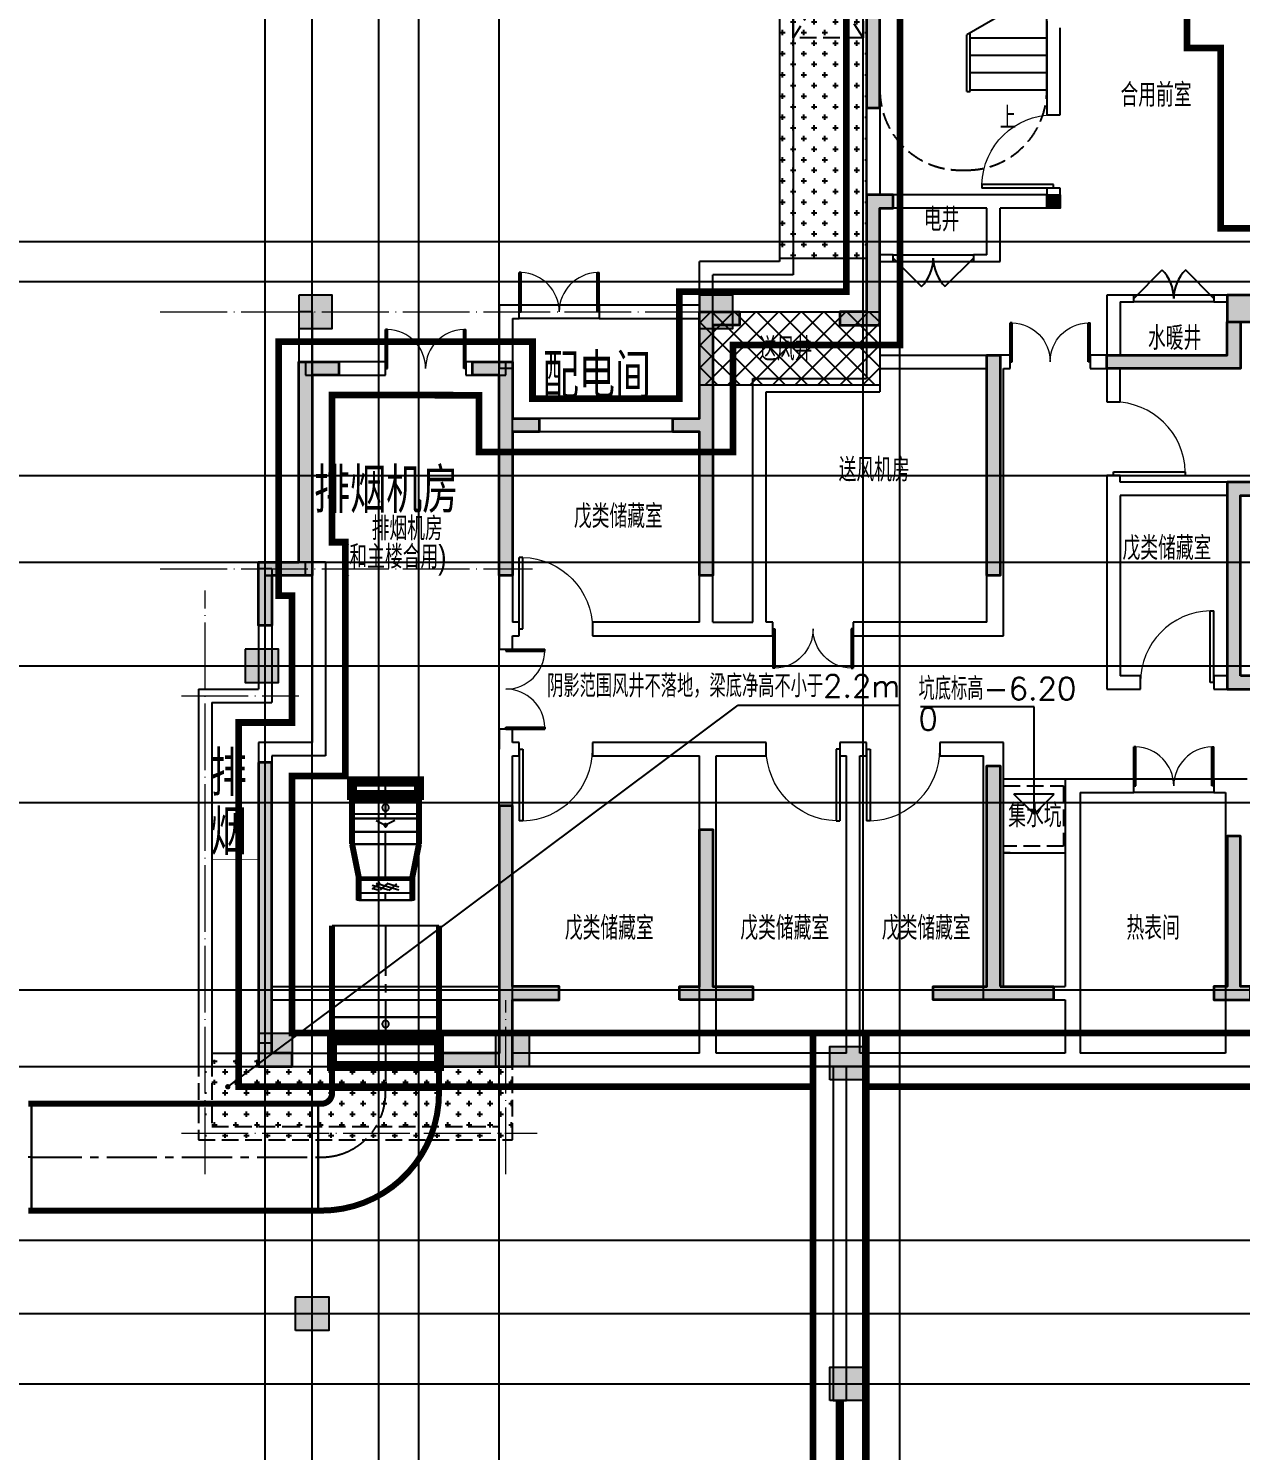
# Model space of a CAD drawing. Extents: x 369444 to 684549, y -549309 to 575337.
# Drawn here: x 438828 to 456974, y 308757 to 330048 of the extents above; entities that cross this region are included whole.
import ezdxf

# ---------------------------------------------------------------- set-up
doc = ezdxf.new("R2010")
doc.units = 0
doc.header["$LTSCALE"] = 1000
doc.header["$MEASUREMENT"] = 0
for name, pattern in [('__DASH', [0.35, 0.25, -0.1]), ('CENTER2', [1.125, 0.75, -0.125, 0.125, -0.125]), ('DASH', [0.35, 0.25, -0.1]), ('DOTE', [2.42, 2, -0.2, 0.02, -0.2])]:
    doc.linetypes.add(name, pattern=pattern)
for name, color, linetype in [('COLUMN', 9, 'Continuous'), ('DIM_LEAD', 3, 'Continuous'), ('DIM_SYMB', 3, 'Continuous'), ('DOTE', 1, 'Continuous'), ('DUCT-排烟中心线', 5, 'CENTER2'), ('DUCT-排烟法兰', 4, 'Continuous'), ('DUCT-排烟管', 2, 'Continuous'), ('DUCT-排烟管端线', 4, 'Continuous'), ('DUCT-排烟阀门', 7, 'Continuous'), ('moon', 152, 'Continuous'), ('STAIR', 2, 'Continuous'), ('WALL', 9, 'Continuous'), ('WALL-PARAPET', 6, 'Continuous'), ('WINDOW', 4, 'Continuous'), ('填充', 8, 'Continuous'), ('平面文字图层', 7, 'Continuous'), ('构造柱', 6, 'Continuous'), ('砼墙', 151, 'Continuous'), ('立面填充1图层', 8, 'Continuous'), ('车库风井', 6, 'Continuous'), ('防火分区线', 7, 'Continuous'), ('颜洞口', 1, 'Continuous'), ('风井', 7, 'Continuous'), ('风管标注', 3, 'Continuous')]:
    doc.layers.add(name, color=color, linetype=linetype)
for name, color, linetype, lineweight in [('DOTE2', 122, 'DOTE', 9), ('TEXT', 7, 'Continuous', 13), ('柱', 2, 'Continuous', 35)]:
    doc.layers.add(name, color=color, linetype=linetype, lineweight=lineweight)
doc.styles.add('_HZTXT', font='txt.shx', dxfattribs={"width": 0.8, "bigfont": 'HZTXT.shx'})
doc.styles.add('_TCH_DIM', font='SIMPLEX', dxfattribs={"bigfont": 'GBCBIG'})
doc.styles.add('HNSJY', font='hnsjy-07.shx', dxfattribs={"width": 0.8, "bigfont": 'hnsjy-hz.shx'})

# ---------------------------------------------------------------- blocks, each defined once
blk = doc.blocks.new('$DorLib2D$00000213')
at = {"color": 0, "linetype": 'DASH', "const_width": 0.02}
blk.add_lwpolyline([(0.5, 0), (-0.5, 0)], dxfattribs=at)
blk = doc.blocks.new('$DorLib2D$00000002')
for p, q in [((-0.5, 0), (-0.5, 0.4875)), ((-0.475, 0.4875), (-0.5, 0.4875)), ((-0.475, 0), (-0.475, 0.4875)), ((0.475, 0), (0.475, 0.4875)), ((0.475, 0.4875), (0.5, 0.4875)), ((0.5, 0), (0.5, 0.4875)), ((-0.5, 0), (-0.475, 0)), ((0.5, 0), (0.475, 0))]:
    blk.add_line(p, q)
at = {"lineweight": 13}
for centre, start, end in [((-0.4875, 0), 0, 88.53072), ((0.4875, 0), 91.46928, 180)]:
    blk.add_arc(centre, 0.4875, start, end, dxfattribs=at)
blk = doc.blocks.new('A$C6F0867FE')
at = {"layer": '构造柱'}
for points in [[(100, -5000), (-100, -5000), (-100, -5200), (100, -5200)], [(17700, -5000), (17900, -5000), (17900, -5200), (17700, -5200)]]:
    blk.add_hatch(color=256, dxfattribs=at).paths.add_polyline_path(points)
for points in [[(-100, -5000), (100, -5000), (100, -5200), (-100, -5200)], [(17900, -5000), (17700, -5000), (17700, -5200), (17900, -5200)]]:
    blk.add_lwpolyline(points, close=True, dxfattribs=at)
blk = doc.blocks.new('A$C1A4D5ED0')
at = {"layer": '填充'}
h = blk.add_hatch(color=256, dxfattribs=at)
h.dxf.hatch_style = 1
h.paths.add_polyline_path([(9300, 14350), (9300, 17950), (9702, 17950), (9702, 18150), (9100, 18150), (9100, 14350)])
h = blk.add_hatch(color=256, dxfattribs=at)
h.dxf.hatch_style = 1
h.paths.add_polyline_path([(9300, 13050), (9100, 13050), (9100, 11300), (8700, 11300), (8700, 11100), (9300, 11100), (9300, 12850), (9500, 12850), (9500, 13050)])
h = blk.add_hatch(color=256, dxfattribs=at)
h.dxf.hatch_style = 1
h.paths.add_polyline_path([(14500, 11150), (14900, 11150), (14900, 11550), (14500, 11550)])
h = blk.add_hatch(color=256, dxfattribs=at)
h.dxf.hatch_style = 1
h.paths.add_polyline_path([(6600, 11300), (7200, 11300), (7200, 11100), (6800, 11100), (6800, 9500), (6800, 7350), (6600, 7350), (6600, 9500), (6200, 9500), (6200, 9700), (6600, 9700)])
h = blk.add_hatch(color=256, dxfattribs=at)
h.dxf.hatch_style = 1
h.paths.add_polyline_path([(14700, 11150), (14700, 10450), (14500, 10450), (12700, 10450), (12700, 10650), (14500, 10650), (14500, 11150)])
h = blk.add_hatch(color=256, dxfattribs=at)
h.dxf.hatch_style = 1
h.paths.add_polyline_path([(10900, 7350), (10900, 10650), (11100, 10650), (11100, 7350)])
h = blk.add_hatch(color=256, dxfattribs=at)
h.dxf.hatch_style = 1
h.paths.add_polyline_path([(800, 10350), (800, 7350), (200, 7350), (200, 6600), (0, 6600), (0, 7550), (600, 7550), (600, 10550), (1200, 10550), (1200, 10350)])
h = blk.add_hatch(color=256, dxfattribs=at)
h.dxf.hatch_style = 1
h.paths.add_polyline_path([(3800, 10550), (3800, 9700), (4200, 9700), (4200, 9500), (3800, 9500), (3800, 7350), (3600, 7350), (3600, 9500), (3600, 10350), (3200, 10350), (3200, 10550)])
h = blk.add_hatch(color=256, dxfattribs=at)
h.dxf.hatch_style = 1
h.paths.add_polyline_path([(14700, 5850), (14700, 8550), (15200, 8550), (15200, 8750), (14700, 8750), (14500, 8750), (14500, 5650), (14700, 5650), (14900, 5650), (14900, 5850)])
h = blk.add_hatch(color=256, dxfattribs=at)
h.dxf.hatch_style = 1
h.paths.add_polyline_path([(0, 4550), (0, 0), (500, 0), (500, 200), (200, 200), (200, 4550)])
h = blk.add_hatch(color=256, dxfattribs=at)
h.dxf.hatch_style = 1
h.paths.add_polyline_path([(11100, 1200), (11900, 1200), (11900, 1000), (11100, 1000), (10100, 1000), (10100, 1200), (10900, 1200), (10900, 4500), (11100, 4500)])
h = blk.add_hatch(color=256, dxfattribs=at)
h.dxf.hatch_style = 1
h.paths.add_polyline_path([(2700, 200), (2700, 0), (3800, 0), (3800, 1000), (4500, 1000), (4500, 1200), (3800, 1200), (3800, 3900), (3600, 3900), (3600, 1200), (3600, 200)])
h = blk.add_hatch(color=256, dxfattribs=at)
h.dxf.hatch_style = 1
h.paths.add_polyline_path([(6300, 1000), (6300, 1200), (6600, 1200), (6600, 3550), (6800, 3550), (6800, 1200), (7400, 1200), (7400, 1000), (6600, 1000)])
h = blk.add_hatch(color=256, dxfattribs=at)
h.dxf.hatch_style = 1
h.paths.add_polyline_path([(14500, 1000), (14850, 1000), (14850, 1200), (14700, 1200), (14700, 3450), (14500, 3450), (14500, 1200), (14300, 1200), (14300, 1000)])
at = {"layer": '柱', "ltscale": 1}
blk.add_lwpolyline([(14500, 11150), (14900, 11150), (14900, 11550), (14500, 11550)], close=True, dxfattribs=at)
at = {"layer": '砼墙', "lineweight": 35, "ltscale": 1}
for points in [[(9300, 14350), (9300, 17950), (9702, 17950), (9702, 18150), (9100, 18150), (9100, 14350)], [(6600, 11300), (7200, 11300), (7200, 11100), (6800, 11100), (6800, 9500), (6800, 7350), (6600, 7350), (6600, 9500), (6200, 9500), (6200, 9700), (6600, 9700)], [(10900, 7350), (10900, 10650), (11100, 10650), (11100, 7350)], [(800, 10350), (800, 7350), (200, 7350), (200, 6600), (0, 6600), (0, 7550), (600, 7550), (600, 10550), (1200, 10550), (1200, 10350)], [(3800, 10550), (3800, 9700), (4200, 9700), (4200, 9500), (3800, 9500), (3800, 7350), (3600, 7350), (3600, 9500), (3600, 10350), (3200, 10350), (3200, 10550)], [(14700, 5850), (14700, 8550), (15200, 8550), (15200, 8750), (14700, 8750), (14500, 8750), (14500, 5650), (14700, 5650), (14900, 5650), (14900, 5850)], [(0, 4550), (0, 0), (500, 0), (500, 200), (200, 200), (200, 4550)], [(11100, 1200), (11900, 1200), (11900, 1000), (11100, 1000), (10100, 1000), (10100, 1200), (10900, 1200), (10900, 4500), (11100, 4500)], [(2700, 200), (2700, 0), (3800, 0), (3800, 1000), (4500, 1000), (4500, 1200), (3800, 1200), (3800, 3900), (3600, 3900), (3600, 1200), (3600, 200)], [(6300, 1000), (6300, 1200), (6600, 1200), (6600, 3550), (6800, 3550), (6800, 1200), (7400, 1200), (7400, 1000), (6600, 1000)], [(14500, 1000), (14850, 1000), (14850, 1200), (14700, 1200), (14700, 3450), (14500, 3450), (14500, 1200), (14300, 1200), (14300, 1000)]]:
    blk.add_lwpolyline(points, close=True, dxfattribs=at)
for points in [[(9300, 13050), (9100, 13050), (9100, 11300), (8700, 11300), (8700, 11100), (9300, 11100), (9300, 12850), (9500, 12850), (9500, 13050), (9300, 13050)], [(14700, 11150), (14700, 10450), (14500, 10450), (12700, 10450), (12700, 10650), (14500, 10650), (14500, 11150), (14700, 11150)]]:
    blk.add_lwpolyline(points, dxfattribs=at)
blk = doc.blocks.new('$DorLib2D$00000001')
for p, q in [((0.45, 0.975), (0.5, 0.975)), ((0.45, 0), (0.45, 0.975)), ((0.5, 0), (0.5, 0.975)), ((0.5, 0), (0.45, 0))]:
    blk.add_line(p, q)
at = {"lineweight": 13}
blk.add_arc((0.475, 0), 0.975, 91.4693, 180, dxfattribs=at)
blk = doc.blocks.new('$DorLib2D$00000116')
at = {"color": 0}
for p, q in [((-0.5, 0), (-0.146, 0.354)), ((0.5, 0), (0.146, 0.354))]:
    blk.add_line(p, q, dxfattribs=at)
for centre, start, end in [((-0.5, 0), 0, 45), ((0.5, 0), 135, 180)]:
    blk.add_arc(centre, 0.5, start, end, dxfattribs=at)
blk = doc.blocks.new('column500')
h = blk.add_hatch(color=0)
h.dxf.hatch_style = 1
h.paths.add_polyline_path([(-216381, -381440), (-215881, -381440), (-215881, -380940), (-216381, -380940)])
at = {"color": 0}
blk.add_lwpolyline([(-216381, -381440), (-215881, -381440), (-215881, -380940), (-216381, -380940)], close=True, dxfattribs=at)
blk = doc.blocks.new('N-风管')
at = {"layer": 'DUCT-排烟中心线', "color": 0}
for p, q in [((38489280130.675247, 3905412956.525126), (38489280130.675247, 3905413268.002385)), ((38489280130.675247, 3905412692.522828), (38489280130.675247, 3905413268.002385)), ((38489280130.675247, 3905412308.917339), (38489280130.675247, 3905412492.122828)), ((38489280130.675247, 3905411808.917339), (38489280130.675247, 3905412308.917339)), ((38489280130.675247, 3905411774.342623), (38489280130.675247, 3905411809.117339)), ((38489280130.675247, 3905411468.202386), (38489280130.675247, 3905411573.942623)), ((38489280130.675247, 3905411088.102386), (38489280130.675247, 3905409716.59051)), ((38489280130.675247, 3905409516.19051), (38489280130.675247, 3905408632.916381)), ((38489280130.675247, 3905408582.716382), (38489280130.675247, 3905408632.716382)), ((38489274832.050873, 3905407622.716382), (38489274782.050873, 3905407622.716382)), ((38489274832.250862, 3905407622.716382), (38489279120.47525, 3905407622.716382)), ((38489279120.675247, 3905407622.716382), (38489279170.675247, 3905407622.716382))]:
    blk.add_line(p, q, dxfattribs=at)
blk.add_arc((38489279170.675247, 3905408582.716382), 960, 270, 359.9999999715, dxfattribs=at)
at = {"layer": 'DUCT-排烟法兰', "color": 0}
for p, q in [((38489280660.675247, 3905412956.425126), (38489279600.675247, 3905412956.425126)), ((38489280660.675247, 3905412308.817339), (38489279600.675247, 3905412308.817339)), ((38489279700.675247, 3905411809.017339), (38489280560.675247, 3905411809.017339)), ((38489280560.675247, 3905411774.242623), (38489279700.675247, 3905411774.242623)), ((38489280560.675247, 3905411574.042623), (38489279700.675247, 3905411574.042623)), ((38489280560.675247, 3905411468.102386), (38489279700.675247, 3905411468.102386)), ((38489279290.675247, 3905409716.49051), (38489280970.675247, 3905409716.49051)), ((38489279290.675247, 3905409516.29051), (38489280970.675247, 3905409516.29051)), ((38489274832.150864, 3905406782.716382), (38489274832.150864, 3905408462.716382)), ((38489279120.575249, 3905408462.716382), (38489279120.575249, 3905406782.716382)), ((38489280970.675247, 3905408632.816381), (38489279290.675247, 3905408632.816381))]:
    blk.add_line(p, q, dxfattribs=at)
at = {"layer": 'DUCT-排烟法兰', "color": 0, "linetype": 'ByBlock'}
for p, q in [((38489280660.675247, 3905412692.422828), (38489279600.675247, 3905412692.422828)), ((38489280660.675247, 3905412492.222828), (38489279600.675247, 3905412492.222828))]:
    blk.add_line(p, q, dxfattribs=at)
at = {"layer": 'DUCT-排烟管', "color": 0, "const_width": 90}
for points in [[(38489279630.675247, 3905413268.002385), (38489279630.675247, 3905412956.525126)], [(38489279630.675247, 3905413268.002385), (38489279630.675247, 3905412692.522828)], [(38489280630.675247, 3905412956.525126), (38489280630.675247, 3905413268.002385)], [(38489280630.675247, 3905412692.522828), (38489280630.675247, 3905413268.002385)], [(38489279630.675247, 3905412756.325126), (38489279630.675247, 3905412956.325126)], [(38489280630.675247, 3905412956.325126), (38489280630.675247, 3905412756.325126)], [(38489279630.675247, 3905412492.322828), (38489279630.675247, 3905412692.322828)], [(38489280630.675247, 3905412692.322828), (38489280630.675247, 3905412492.322828)], [(38489279630.675247, 3905412492.122828), (38489279630.675247, 3905412308.917339)], [(38489280630.675247, 3905412308.917339), (38489280630.675247, 3905412492.122828)], [(38489279730.675247, 3905411808.917339), (38489279630.675247, 3905412308.917339)], [(38489280530.675247, 3905411808.917339), (38489280630.675247, 3905412308.917339)], [(38489279730.675247, 3905411809.117339), (38489279730.675247, 3905411774.342623)], [(38489280530.675247, 3905411774.342623), (38489280530.675247, 3905411809.117339)], [(38489279730.675247, 3905411574.142623), (38489279730.675247, 3905411774.142623)], [(38489280530.675247, 3905411774.142623), (38489280530.675247, 3905411574.142623)], [(38489279730.675247, 3905411573.942623), (38489279730.675247, 3905411468.202386)], [(38489280530.675247, 3905411468.202386), (38489280530.675247, 3905411573.942623)], [(38489279330.675247, 3905411088.102386), (38489279330.675247, 3905409716.59051)], [(38489280930.675247, 3905409716.59051), (38489280930.675247, 3905411088.102386)], [(38489279330.675247, 3905409516.39051), (38489279330.675247, 3905409716.39051)], [(38489280930.675247, 3905409716.39051), (38489280930.675247, 3905409516.39051)], [(38489279330.675247, 3905409516.19051), (38489279330.675247, 3905408632.916381)], [(38489280930.675247, 3905408632.916381), (38489280930.675247, 3905409516.19051)], [(38489279330.675247, 3905408632.716382), (38489279330.675247, 3905408582.716382)], [(38489280930.675247, 3905408582.716382), (38489280930.675247, 3905408632.716382)], [(38489274782.050873, 3905408422.716382), (38489274832.050873, 3905408422.716382)], [(38489279120.47525, 3905408422.716382), (38489274832.250862, 3905408422.716382)], [(38489279170.675247, 3905408422.716382), (38489279120.675247, 3905408422.716382)], [(38489274832.050873, 3905406822.716382), (38489274782.050873, 3905406822.716382)], [(38489274832.250862, 3905406822.716382), (38489279120.47525, 3905406822.716382)], [(38489279120.675247, 3905406822.716382), (38489279170.675247, 3905406822.716382)]]:
    blk.add_lwpolyline(points, dxfattribs=at)
for points in [[(38489279170.675247, 3905406822.716382, 0.4142135624), (38489280930.675247, 3905408582.716382)], [(38489279170.675247, 3905408422.716382, 0.4142135624), (38489279330.675247, 3905408582.716382)]]:
    blk.add_lwpolyline(points, format="xyb", dxfattribs=at)
at = {"layer": 'DUCT-排烟管端线', "color": 0}
for p, q in [((38489280630.675247, 3905413268.002385), (38489279630.675247, 3905413268.002385)), ((38489280630.675247, 3905413268.002385), (38489279630.675247, 3905413268.002385)), ((38489279630.675247, 3905412956.525126), (38489280630.675247, 3905412956.525126)), ((38489280630.675247, 3905412956.325126), (38489279630.675247, 3905412956.325126)), ((38489280630.675247, 3905412756.325126), (38489279630.675247, 3905412756.325126)), ((38489279630.675247, 3905412692.522828), (38489280630.675247, 3905412692.522828)), ((38489279630.675247, 3905412692.322828), (38489280630.675247, 3905412692.322828)), ((38489279630.675247, 3905412492.322828), (38489280630.675247, 3905412492.322828)), ((38489280630.675247, 3905412492.122828), (38489279630.675247, 3905412492.122828)), ((38489279630.675247, 3905412308.917339), (38489280630.675247, 3905412308.917339)), ((38489280630.675247, 3905412308.917339), (38489279630.675247, 3905412308.917339)), ((38489280530.675247, 3905411809.117339), (38489279730.675247, 3905411809.117339)), ((38489279730.675247, 3905411808.917339), (38489280530.675247, 3905411808.917339)), ((38489279730.675247, 3905411774.342623), (38489280530.675247, 3905411774.342623)), ((38489280530.675247, 3905411774.142623), (38489279730.675247, 3905411774.142623)), ((38489280530.675247, 3905411574.142623), (38489279730.675247, 3905411574.142623)), ((38489280530.675247, 3905411573.942623), (38489279730.675247, 3905411573.942623)), ((38489279730.675247, 3905411468.202386), (38489280530.675247, 3905411468.202386)), ((38489280930.675247, 3905411088.102386), (38489279330.675247, 3905411088.102386)), ((38489279330.675247, 3905409716.59051), (38489280930.675247, 3905409716.59051)), ((38489280930.675247, 3905409716.39051), (38489279330.675247, 3905409716.39051)), ((38489280930.675247, 3905409516.39051), (38489279330.675247, 3905409516.39051)), ((38489280930.675247, 3905409516.19051), (38489279330.675247, 3905409516.19051)), ((38489279330.675247, 3905408632.916381), (38489280930.675247, 3905408632.916381)), ((38489280930.675247, 3905408632.716382), (38489279330.675247, 3905408632.716382)), ((38489274832.050873, 3905406822.716382), (38489274832.050873, 3905408422.716382)), ((38489274832.250862, 3905408422.716382), (38489274832.250862, 3905406822.716382)), ((38489279120.47525, 3905406822.716382), (38489279120.47525, 3905408422.716382)), ((38489279120.675247, 3905406822.716382), (38489279120.675247, 3905408422.716382))]:
    blk.add_line(p, q, dxfattribs=at)
at = {"layer": 'DUCT-排烟阀门', "color": 0}
for p, q in [((38489280106.587563, 3905412900.14046), (38489280101.285988, 3905412896.775976)), ((38489280112.26902, 3905412902.813951), (38489280106.587563, 3905412900.14046)), ((38489280118.240753, 3905412904.754284), (38489280112.26902, 3905412902.813951)), ((38489280124.408577, 3905412905.930861), (38489280118.240753, 3905412904.754284)), ((38489280130.675247, 3905412906.325126), (38489280124.408577, 3905412905.930861)), ((38489280130.675247, 3905412943.825126), (38489280130.675247, 3905412768.825126)), ((38489280136.94191, 3905412905.930861), (38489280130.675247, 3905412906.325126)), ((38489280143.109741, 3905412904.754284), (38489280136.94191, 3905412905.930861)), ((38489280149.081467, 3905412902.813951), (38489280143.109741, 3905412904.754284)), ((38489280154.762932, 3905412900.14046), (38489280149.081467, 3905412902.813951)), ((38489280160.064507, 3905412896.775976), (38489280154.762932, 3905412900.14046)), ((38489280081.560883, 3905412865.694192), (38489280080.773911, 3905412859.464653)), ((38489280080.773911, 3905412859.464653), (38489280080.773911, 3905412853.1856)), ((38489280080.773911, 3905412853.1856), (38489280081.560883, 3905412846.95606)), ((38489280083.122421, 3905412871.775976), (38489280081.560883, 3905412865.694192)), ((38489280081.560883, 3905412846.95606), (38489280083.122421, 3905412840.874277)), ((38489280085.433891, 3905412877.614091), (38489280083.122421, 3905412871.775976)), ((38489280083.122421, 3905412840.874277), (38489280085.433891, 3905412835.036162)), ((38489280088.458847, 3905412883.116466), (38489280085.433891, 3905412877.614091)), ((38489280085.433891, 3905412835.036162), (38489280088.458847, 3905412829.533787)), ((38489280092.149582, 3905412888.196326), (38489280088.458847, 3905412883.116466)), ((38489280088.458847, 3905412829.533787), (38489280092.149582, 3905412824.453927)), ((38489280096.447891, 3905412892.773558), (38489280092.149582, 3905412888.196326)), ((38489280092.149582, 3905412824.453927), (38489280096.447891, 3905412819.876695)), ((38489280101.285988, 3905412896.775976), (38489280096.447891, 3905412892.773558)), ((38489280096.447891, 3905412819.876695), (38489280101.285988, 3905412815.874277)), ((38489280101.285988, 3905412815.874277), (38489280106.587563, 3905412812.509792)), ((38489280106.587563, 3905412812.509792), (38489280112.26902, 3905412809.836302)), ((38489280112.26902, 3905412809.836302), (38489280118.240753, 3905412807.895968)), ((38489280118.240753, 3905412807.895968), (38489280124.408577, 3905412806.719391)), ((38489280124.408577, 3905412806.719391), (38489280130.675247, 3905412806.325126)), ((38489280130.675247, 3905412806.325126), (38489280136.94191, 3905412806.719391)), ((38489280136.94191, 3905412806.719391), (38489280143.109741, 3905412807.895968)), ((38489280143.109741, 3905412807.895968), (38489280149.081467, 3905412809.836302)), ((38489280149.081467, 3905412809.836302), (38489280154.762932, 3905412812.509792)), ((38489280154.762932, 3905412812.509792), (38489280160.064507, 3905412815.874276)), ((38489280164.902603, 3905412892.773558), (38489280160.064507, 3905412896.775976)), ((38489280160.064507, 3905412815.874276), (38489280164.902603, 3905412819.876695)), ((38489280169.200912, 3905412888.196325), (38489280164.902603, 3905412892.773558)), ((38489280164.902603, 3905412819.876695), (38489280169.200912, 3905412824.453927)), ((38489280172.89164, 3905412883.116466), (38489280169.200912, 3905412888.196325)), ((38489280169.200912, 3905412824.453927), (38489280172.89164, 3905412829.533786)), ((38489280175.916603, 3905412877.61409), (38489280172.89164, 3905412883.116466)), ((38489280172.89164, 3905412829.533786), (38489280175.916603, 3905412835.036161)), ((38489280178.228073, 3905412871.775976), (38489280175.916603, 3905412877.61409)), ((38489280175.916603, 3905412835.036161), (38489280178.228073, 3905412840.874276)), ((38489280179.789612, 3905412865.694192), (38489280178.228073, 3905412871.775976)), ((38489280178.228073, 3905412840.874276), (38489280179.789612, 3905412846.95606)), ((38489280180.576576, 3905412859.464652), (38489280179.789612, 3905412865.694192)), ((38489280179.789612, 3905412846.95606), (38489280180.576576, 3905412853.1856)), ((38489280180.576576, 3905412853.1856), (38489280180.576576, 3905412859.464652)), ((38489279990.675247, 3905412662.322828), (38489280130.675247, 3905412592.322828)), ((38489280109.362907, 3905412598.386728), (38489280108.611549, 3905412594.367346)), ((38489280108.611549, 3905412594.367346), (38489280108.611549, 3905412590.278341)), ((38489280108.611549, 3905412590.278341), (38489280109.362907, 3905412586.258958)), ((38489280110.840027, 3905412602.199611), (38489280109.362907, 3905412598.386728)), ((38489280109.362907, 3905412586.258958), (38489280110.840027, 3905412582.446074)), ((38489280112.992607, 3905412605.676151), (38489280110.840027, 3905412602.199611)), ((38489280110.840027, 3905412582.446074), (38489280112.992607, 3905412578.96953)), ((38489280115.747353, 3905412608.69796), (38489280112.992607, 3905412605.676151)), ((38489280112.992607, 3905412578.96953), (38489280115.747353, 3905412575.947717)), ((38489280116.092087, 3905412595.860672), (38489280115.686089, 3905412593.036857)), ((38489280115.686089, 3905412593.036857), (38489280115.821831, 3905412590.187236)), ((38489280119.010437, 3905412611.162134), (38489280115.747353, 3905412608.69796)), ((38489280115.747353, 3905412575.947717), (38489280119.010437, 3905412573.483538)), ((38489280115.821831, 3905412590.187236), (38489280116.494423, 3905412587.414801)), ((38489280117.025169, 3905412598.556619), (38489280116.092087, 3905412595.860672)), ((38489280116.494423, 3905412587.414801), (38489280117.679527, 3905412584.819755)), ((38489280118.451591, 3905412601.027261), (38489280117.025169, 3905412598.556619)), ((38489280117.679527, 3905412584.819755), (38489280119.334351, 3905412582.495889)), ((38489280120.319817, 3905412603.183301), (38489280118.451591, 3905412601.027261)), ((38489280122.670776, 3905412612.984758), (38489280119.010437, 3905412611.162134)), ((38489280119.010437, 3905412573.483538), (38489280122.670776, 3905412571.660909)), ((38489280119.334351, 3905412582.495889), (38489280121.399063, 3905412580.527194)), ((38489280120.245491, 3905412594.853057), (38489280119.955116, 3905412592.833488)), ((38489280119.955116, 3905412592.833488), (38489280120.0522, 3905412590.795462)), ((38489280120.0522, 3905412590.795462), (38489280120.533234, 3905412588.812639)), ((38489280120.912819, 3905412596.781178), (38489280120.245491, 3905412594.853057)), ((38489280122.562309, 3905412604.946817), (38489280120.319817, 3905412603.183301)), ((38489280120.533234, 3905412588.812639), (38489280121.380814, 3905412586.956684)), ((38489280121.932983, 3905412598.548162), (38489280120.912819, 3905412596.781178)), ((38489280121.380814, 3905412586.956684), (38489280122.564331, 3905412585.294674)), ((38489280121.399063, 3905412580.527194), (38489280123.799026, 3905412578.984825)), ((38489280123.269119, 3905412600.090146), (38489280121.932983, 3905412598.548162)), ((38489280125.098022, 3905412606.254068), (38489280122.562309, 3905412604.946817)), ((38489280122.564331, 3905412585.294674), (38489280124.040993, 3905412583.886681)), ((38489280126.603683, 3905412614.103765), (38489280122.670776, 3905412612.984758)), ((38489280122.670776, 3905412571.660909), (38489280126.603683, 3905412570.541897)), ((38489280124.872932, 3905412601.351398), (38489280123.269119, 3905412600.090146)), ((38489280123.799026, 3905412578.984825), (38489280126.447533, 3905412577.924525)), ((38489280124.040993, 3905412583.886681), (38489280125.757431, 3905412582.783592)), ((38489280126.686462, 3905412602.286335), (38489280124.872932, 3905412601.351398)), ((38489280127.835312, 3905412607.057808), (38489280125.098022, 3905412606.254068)), ((38489280125.757431, 3905412582.783592), (38489280127.651611, 3905412582.025276)), ((38489280126.447533, 3905412577.924525), (38489280129.248833, 3905412577.384618)), ((38489280130.675247, 3905412614.481048), (38489280126.603683, 3905412614.103765)), ((38489280126.603683, 3905412570.541897), (38489280130.675247, 3905412570.164608)), ((38489280128.64415, 3905412602.861165), (38489280126.686462, 3905412602.286335)), ((38489280127.651611, 3905412582.025276), (38489280129.655083, 3905412581.63914)), ((38489280130.675247, 3905412607.328988), (38489280127.835312, 3905412607.057808)), ((38489280130.675247, 3905412603.055112), (38489280128.64415, 3905412602.861165)), ((38489280129.248833, 3905412577.384618), (38489280132.101669, 3905412577.384616)), ((38489280129.655083, 3905412581.63914), (38489280131.695419, 3905412581.639141)), ((38489280270.675247, 3905412662.322828), (38489280130.675247, 3905412592.322828)), ((38489280134.746811, 3905412614.103759), (38489280130.675247, 3905412614.481048)), ((38489280133.515182, 3905412607.057806), (38489280130.675247, 3905412607.328988)), ((38489280132.706337, 3905412602.861166), (38489280130.675247, 3905412603.055112)), ((38489280130.675247, 3905412570.164608), (38489280134.746811, 3905412570.541891)), ((38489280131.695419, 3905412581.639141), (38489280133.698883, 3905412582.025277)), ((38489280132.101669, 3905412577.384616), (38489280134.902969, 3905412577.924521)), ((38489280134.664032, 3905412602.286337), (38489280132.706337, 3905412602.861166)), ((38489280136.252472, 3905412606.254063), (38489280133.515182, 3905412607.057806)), ((38489280133.698883, 3905412582.025277), (38489280135.593063, 3905412582.783595)), ((38489280136.477562, 3905412601.351401), (38489280134.664032, 3905412602.286337)), ((38489280138.679718, 3905412612.984747), (38489280134.746811, 3905412614.103759)), ((38489280134.746811, 3905412570.541891), (38489280138.679718, 3905412571.660897)), ((38489280134.902969, 3905412577.924521), (38489280137.551468, 3905412578.984818)), ((38489280135.593063, 3905412582.783595), (38489280137.309502, 3905412583.886684)), ((38489280138.788193, 3905412604.946809), (38489280136.252472, 3905412606.254063)), ((38489280138.081383, 3905412600.090149), (38489280136.477562, 3905412601.351401)), ((38489280137.309502, 3905412583.886684), (38489280138.786163, 3905412585.294678)), ((38489280137.551468, 3905412578.984818), (38489280139.951439, 3905412580.527185)), ((38489280139.417511, 3905412598.548165), (38489280138.081383, 3905412600.090149)), ((38489280142.34005, 3905412611.162117), (38489280138.679718, 3905412612.984747)), ((38489280138.679718, 3905412571.660897), (38489280142.34005, 3905412573.483521)), ((38489280138.786163, 3905412585.294678), (38489280139.969681, 3905412586.956688)), ((38489280141.030678, 3905412603.183291), (38489280138.788193, 3905412604.946809)), ((38489280140.437683, 3905412596.781182), (38489280139.417511, 3905412598.548165)), ((38489280139.951439, 3905412580.527185), (38489280142.016144, 3905412582.495877)), ((38489280139.969681, 3905412586.956688), (38489280140.817268, 3905412588.812644)), ((38489280141.105003, 3905412594.853062), (38489280140.437683, 3905412596.781182)), ((38489280140.817268, 3905412588.812644), (38489280141.298286, 3905412590.795467)), ((38489280142.898903, 3905412601.027248), (38489280141.030678, 3905412603.183291)), ((38489280141.395378, 3905412592.833493), (38489280141.105003, 3905412594.853062)), ((38489280141.298286, 3905412590.795467), (38489280141.395378, 3905412592.833493)), ((38489280142.016144, 3905412582.495877), (38489280143.670959, 3905412584.819741)), ((38489280145.603142, 3905412608.697939), (38489280142.34005, 3905412611.162117)), ((38489280142.34005, 3905412573.483521), (38489280145.603142, 3905412575.947695)), ((38489280144.325333, 3905412598.556605), (38489280142.898903, 3905412601.027248)), ((38489280143.670959, 3905412584.819741), (38489280144.856079, 3905412587.414787)), ((38489280145.258408, 3905412595.860657), (38489280144.325333, 3905412598.556605)), ((38489280144.856079, 3905412587.414787), (38489280145.528664, 3905412590.187221)), ((38489280145.664413, 3905412593.036842), (38489280145.258408, 3905412595.860657)), ((38489280145.528664, 3905412590.187221), (38489280145.664413, 3905412593.036842)), ((38489280148.357887, 3905412605.676126), (38489280145.603142, 3905412608.697939)), ((38489280145.603142, 3905412575.947695), (38489280148.357887, 3905412578.969504)), ((38489280150.510468, 3905412602.199582), (38489280148.357887, 3905412605.676126)), ((38489280148.357887, 3905412578.969504), (38489280150.510468, 3905412582.446045)), ((38489280151.987587, 3905412598.386697), (38489280150.510468, 3905412602.199582)), ((38489280150.510468, 3905412582.446045), (38489280151.987587, 3905412586.258928)), ((38489280152.738953, 3905412594.367314), (38489280151.987587, 3905412598.386697)), ((38489280151.987587, 3905412586.258928), (38489280152.738953, 3905412590.278309)), ((38489280152.738953, 3905412590.278309), (38489280152.738953, 3905412594.367314)), ((38489279930.675247, 3905411695.514515), (38489280177.914726, 3905411624.142623)), ((38489279930.675247, 3905411649.326494), (38489280017.914726, 3905411624.142623)), ((38489279933.836739, 3905411635.749774), (38489280049.306793, 3905411735.749774)), ((38489279991.504578, 3905411724.142623), (38489280330.675247, 3905411626.232483)), ((38489280056.373863, 3905411624.142623), (38489280171.843918, 3905411724.142623)), ((38489280151.504578, 3905411724.142623), (38489280330.675247, 3905411672.420505)), ((38489280185.871231, 3905411616.017618), (38489280301.341293, 3905411716.017618)), ((38489280081.560883, 3905409625.759576), (38489280080.773911, 3905409619.530036)), ((38489280080.773911, 3905409619.530036), (38489280080.773911, 3905409613.250984)), ((38489280080.773911, 3905409613.250984), (38489280081.560883, 3905409607.021444)), ((38489280083.122421, 3905409631.84136), (38489280081.560883, 3905409625.759576)), ((38489280081.560883, 3905409607.021444), (38489280083.122421, 3905409600.939661)), ((38489280085.433891, 3905409637.679475), (38489280083.122421, 3905409631.84136)), ((38489280083.122421, 3905409600.939661), (38489280085.433891, 3905409595.101546)), ((38489280088.458847, 3905409643.18185), (38489280085.433891, 3905409637.679475)), ((38489280085.433891, 3905409595.101546), (38489280088.458847, 3905409589.599171)), ((38489280092.149582, 3905409648.26171), (38489280088.458847, 3905409643.18185)), ((38489280088.458847, 3905409589.599171), (38489280092.149582, 3905409584.519311)), ((38489280096.447891, 3905409652.838942), (38489280092.149582, 3905409648.26171)), ((38489280092.149582, 3905409584.519311), (38489280096.447891, 3905409579.942079)), ((38489280101.285988, 3905409656.84136), (38489280096.447891, 3905409652.838942)), ((38489280096.447891, 3905409579.942079), (38489280101.285988, 3905409575.939661)), ((38489280106.587563, 3905409660.205844), (38489280101.285988, 3905409656.84136)), ((38489280101.285988, 3905409575.939661), (38489280106.587563, 3905409572.575176)), ((38489280112.26902, 3905409662.879334), (38489280106.587563, 3905409660.205844)), ((38489280106.587563, 3905409572.575176), (38489280112.26902, 3905409569.901686)), ((38489280118.240753, 3905409664.819668), (38489280112.26902, 3905409662.879334)), ((38489280112.26902, 3905409569.901686), (38489280118.240753, 3905409567.961352)), ((38489280124.408577, 3905409665.996245), (38489280118.240753, 3905409664.819668)), ((38489280118.240753, 3905409567.961352), (38489280124.408577, 3905409566.784775)), ((38489280130.675247, 3905409666.39051), (38489280124.408577, 3905409665.996245)), ((38489280124.408577, 3905409566.784775), (38489280130.675247, 3905409566.39051)), ((38489280130.675247, 3905409703.89051), (38489280130.675247, 3905409528.89051)), ((38489280136.94191, 3905409665.996245), (38489280130.675247, 3905409666.39051)), ((38489280130.675247, 3905409566.39051), (38489280136.94191, 3905409566.784775)), ((38489280143.109741, 3905409664.819668), (38489280136.94191, 3905409665.996245)), ((38489280136.94191, 3905409566.784775), (38489280143.109741, 3905409567.961352)), ((38489280149.081467, 3905409662.879334), (38489280143.109741, 3905409664.819668)), ((38489280143.109741, 3905409567.961352), (38489280149.081467, 3905409569.901686)), ((38489280154.762932, 3905409660.205844), (38489280149.081467, 3905409662.879334)), ((38489280149.081467, 3905409569.901686), (38489280154.762932, 3905409572.575176)), ((38489280160.064507, 3905409656.84136), (38489280154.762932, 3905409660.205844)), ((38489280154.762932, 3905409572.575176), (38489280160.064507, 3905409575.93966)), ((38489280164.902603, 3905409652.838942), (38489280160.064507, 3905409656.84136)), ((38489280160.064507, 3905409575.93966), (38489280164.902603, 3905409579.942079)), ((38489280169.200912, 3905409648.261709), (38489280164.902603, 3905409652.838942)), ((38489280164.902603, 3905409579.942079), (38489280169.200912, 3905409584.51931)), ((38489280172.89164, 3905409643.181849), (38489280169.200912, 3905409648.261709)), ((38489280169.200912, 3905409584.51931), (38489280172.89164, 3905409589.59917)), ((38489280175.916603, 3905409637.679474), (38489280172.89164, 3905409643.181849)), ((38489280172.89164, 3905409589.59917), (38489280175.916603, 3905409595.101545)), ((38489280178.228073, 3905409631.84136), (38489280175.916603, 3905409637.679474)), ((38489280175.916603, 3905409595.101545), (38489280178.228073, 3905409600.93966)), ((38489280179.789612, 3905409625.759576), (38489280178.228073, 3905409631.84136)), ((38489280178.228073, 3905409600.93966), (38489280179.789612, 3905409607.021444)), ((38489280180.576576, 3905409619.530036), (38489280179.789612, 3905409625.759576)), ((38489280179.789612, 3905409607.021444), (38489280180.576576, 3905409613.250984)), ((38489280180.576576, 3905409613.250984), (38489280180.576576, 3905409619.530036))]:
    blk.add_line(p, q, dxfattribs=at)
at = {"layer": '颜洞口', "color": 0, "const_width": 150, "elevation": 3000}
blk.add_lwpolyline([(38489279630.675247, 3905413046.640471), (38489280630.675247, 3905413046.640471), (38489280630.675247, 3905413247.179247), (38489279630.675247, 3905413247.179247)], close=True, dxfattribs=at)
at = {"layer": '颜洞口', "color": 0, "const_width": 150}
blk.add_lwpolyline([(38489280930.668167, 3905409372.800282), (38489279330.677406, 3905409372.800282), (38489279330.677406, 3905408987.942977), (38489280930.668167, 3905408987.942977)], close=True, dxfattribs=at)

msp = doc.modelspace()

# ---------------------------------------------------------------- hatches: boundary and pattern name
at = {"layer": '填充'}
h = msp.add_hatch(dxfattribs=at)
h.set_pattern_fill('ANSI37', color=256, scale=150)
h.set_pattern_definition([(45, (-307477.82, 963467.79), (-168.3798, 168.3798), []), (135, (-307477.82, 963467.79), (-168.3798, -168.3798), [])])
h.paths.add_polyline_path([(448874.4, 325806.9), (451574.4, 325806.9), (451574.4, 324706.9), (448874.4, 324706.9)])
at = {"layer": '立面填充1图层'}
h = msp.add_hatch(dxfattribs=at)
h.set_pattern_fill('CROSS', color=256, scale=100)
h.set_pattern_definition([(0, (-307477.82, 963717.79), (158.75, 158.75), [79.375, -238.125]), (90, (-307438.13, 963678.1), (-158.75, 158.75), [79.375, -238.125])])
h.paths.add_polyline_path([(450074.4, 326606.9), (451374.4, 326606.9), (451374.4, 331756.9), (450074.4, 331756.9)])
h = msp.add_hatch(dxfattribs=at)
h.set_pattern_fill('CROSS', color=256, scale=100)
h.set_pattern_definition([(0, (-13084.72, 820999.9), (158.75, 158.75), [79.375, -238.125]), (90, (-13045.03, 820960.21), (-158.75, 158.75), [79.375, -238.125])])
h.paths.add_polyline_path([(446074.5, 314507), (446074.5, 313407), (441474.5, 313407), (441474.5, 314607), (442274.5, 314607), (442274.5, 314507)])

# ---------------------------------------------------------------- linework, layer by layer
msp.add_line((453524.5, 317707), (453424.5, 317707))
at = {"layer": 'DIM_LEAD'}
for p, q in [((453882.3, 319889.9), (452183.4, 319889.9)), ((453882.3, 318283), (453882.3, 319889.9)), ((454349.5, 318807), (453424.5, 318807)), ((453882.3, 318283), (453582.3, 318583)), ((454182.3, 318583), (453582.3, 318583)), ((453882.3, 318283), (454182.3, 318583)), ((453424.5, 317707), (454349.5, 317707))]:
    msp.add_line(p, q, dxfattribs=at)
at = {"layer": 'DIM_LEAD', "linetype": 'DASH'}
msp.add_lwpolyline([(453424.5, 317807), (453424.5, 318707), (454324.5, 318707), (454324.5, 317807)], close=True, dxfattribs=at)
at = {"layer": 'DIM_SYMB'}
msp.add_lwpolyline([(453474.5, 328997, 0, 0, 0), (453474.5, 329867, 80, 0, 0), (453474.5, 330167, 0, 0, 0)], format="xyseb", dxfattribs=at)
at = {"layer": 'DOTE', "color": 8}
for p, q in [((442374.5, 261807), (442374.5, 476704.8)), ((443074.5, 59364.2), (443074.5, 476704.8)), ((444074.5, 261807), (444074.5, 476704.8)), ((444674.5, 261807), (444674.5, 476704.8)), ((445874.5, 59364.2), (445874.5, 476704.8)), ((451324.5, 59364.2), (451324.5, 476704.8)), ((451874.5, 261807), (451874.5, 476704.8))]:
    msp.add_line(p, q, dxfattribs=at)
at = {"layer": 'DOTE', "color": 8, "lineweight": -2}
for p, q in [((377844.4, 326857), (624570.9, 326857)), ((377844.4, 326257.1), (624570.9, 326257.1)), ((377844.4, 323357), (624570.9, 323357)), ((377844.4, 322056.9), (624570.9, 322056.9)), ((377844.4, 320507), (624570.9, 320507)), ((377844.4, 318456.9), (624570.9, 318456.9)), ((377844.4, 315657), (624570.9, 315657)), ((377844.4, 314506.9), (624570.9, 314506.9)), ((377844.4, 311907), (624570.9, 311907)), ((377844.4, 310807), (624570.9, 310807)), ((377844.4, 309757), (624570.9, 309757))]:
    msp.add_line(p, q, dxfattribs=at)
at = {"layer": 'DOTE2', "linetype": 'DOTE', "ltscale": 0.5}
for points in [[(440801.3, 325807), (449743.2, 325806.9)], [(440801.3, 321956.9), (446374.5, 321956.9)], [(441474.5, 312893.2), (441474.5, 321632.9)], [(441118.6, 320057), (442874.5, 320057)], [(445974.5, 312893.2), (445974.5, 315500.9)], [(441118.6, 313507), (446444.2, 313507)]]:
    msp.add_lwpolyline(points, dxfattribs=at)
at = {"layer": 'moon'}
for p, q in [((441813.1, 314202.8), (449453.4, 319916.6)), ((449453.4, 319916.6), (451880, 319916.6))]:
    msp.add_line(p, q, dxfattribs=at)
at = {"layer": 'moon', "lineweight": -2, "const_width": 40}
msp.add_lwpolyline([(441797.1, 314190.8, 1), (441829.1, 314214.8, 1)], format="xyb", close=True, dxfattribs=at)
at = {"layer": 'STAIR'}
for p, q in [((454074.5, 329127), (454074.5, 330643.4)), ((453396.7, 330252.1), (452874.5, 329950.6)), ((452874.5, 329127), (452874.5, 329950.6)), ((452874.5, 329102), (452874.5, 329950.6)), ((452924.5, 329102), (452924.5, 329979.4)), ((452924.5, 329907), (454074.5, 329907)), ((452924.5, 329647), (454074.5, 329647)), ((452924.5, 329387), (454074.5, 329387)), ((452874.5, 329102), (452924.5, 329102)), ((452924.5, 329127), (454074.5, 329127))]:
    msp.add_line(p, q, dxfattribs=at)
at = {"layer": 'STAIR', "color": 8, "linetype": 'DASH'}
msp.add_line((452774.5, 327927), (452874.5, 327927), dxfattribs=at)
for centre, start, end in [((452774.5, 329127), 180, 270), ((452874.5, 329127), 270, 0)]:
    msp.add_arc(centre, 1200, start, end, dxfattribs=at)
at = {"layer": 'WALL'}
for p, q in [((450074.5, 331757), (450074.5, 326557)), ((450274.5, 331557), (450274.5, 326357)), ((451374.5, 331557), (451374.5, 327457)), ((451574.5, 331657), (451574.5, 327557)), ((454074.5, 330157), (454074.5, 328757)), ((454274.5, 328757), (454274.5, 330057)), ((454074.5, 328757), (454274.5, 328757)), ((451374.5, 327457), (451374.5, 326657)), ((453274.5, 327557), (451574.5, 327557)), ((454074.5, 327557), (453274.5, 327557)), ((454274.5, 327657), (454074.5, 327657)), ((454074.5, 327657), (454074.5, 327557)), ((454274.5, 327357), (454274.5, 327657)), ((451574.5, 327357), (451574.5, 326657)), ((453174.5, 327357), (451574.5, 327357)), ((453174.5, 326657), (453174.5, 327357)), ((453374.5, 326557), (453374.5, 327357)), ((454274.5, 327357), (453374.5, 327357)), ((451374.5, 326657), (451374.5, 325057)), ((451774.5, 326657), (451574.5, 326657)), ((451774.5, 326557), (451774.5, 326657)), ((453174.5, 326657), (452974.5, 326657)), ((452974.5, 326657), (452974.5, 326557)), ((450074.5, 326557), (448874.5, 326557)), ((448874.5, 324207), (448874.5, 326557)), ((451574.5, 326557), (451774.5, 326557)), ((451574.5, 326557), (451574.5, 325157)), ((452974.5, 326557), (453374.5, 326557)), ((450274.5, 326357), (449074.5, 326357)), ((449074.5, 324107), (449074.5, 326357)), ((454974.5, 326057), (454974.5, 325157)), ((455374.5, 326057), (454974.5, 326057)), ((455374.5, 325957), (455374.5, 326057)), ((456874.5, 326057), (456574.5, 326057)), ((456574.5, 326057), (456574.5, 325957)), ((456874.5, 326057), (461374.5, 326057)), ((442874.5, 325807), (442874.5, 322057)), ((443074.5, 325807), (442874.5, 325807)), ((443074.5, 325807), (443074.5, 321856.9)), ((446174.5, 325907), (445874.5, 325907)), ((445874.5, 325907), (445874.5, 324957)), ((446174.5, 325707), (446174.5, 325907)), ((448874.4, 325907), (447374.5, 325907)), ((447374.5, 325907), (447374.5, 325707)), ((448874.4, 325707), (448874.4, 325907)), ((455174.5, 325957), (455174.5, 325157)), ((455174.5, 325957), (455374.5, 325957)), ((456574.5, 325957), (456774.5, 325957)), ((456774.5, 325157), (456774.5, 325957)), ((446074.5, 325707), (446174.5, 325707)), ((446074.5, 325707), (446074.5, 324957)), ((447374.5, 325707), (448874.4, 325707)), ((451574.5, 325157), (453274.5, 325157)), ((453524.5, 325157), (453274.5, 325157)), ((453524.5, 324957), (453524.5, 325157)), ((454974.5, 325157), (454724.5, 325157)), ((454724.5, 325157), (454724.5, 324957)), ((455174.5, 325157), (456774.5, 325157)), ((444174.5, 325057), (442974.5, 325057)), ((442974.5, 325057), (442974.5, 324857)), ((444174.5, 324857), (444174.5, 325057)), ((445974.5, 325057), (445374.5, 325057)), ((445374.5, 325057), (445374.5, 324857)), ((446074.5, 324957), (445874.5, 324957)), ((445974.5, 324857), (445974.5, 325057)), ((451374.5, 325057), (451374.5, 324807)), ((451574.5, 324957), (453174.5, 324957)), ((451574.5, 324957), (451574.5, 324607)), ((453174.5, 321157), (453174.5, 324957)), ((453424.5, 324957), (453524.5, 324957)), ((453424.5, 320957), (453424.5, 324957)), ((454724.5, 324957), (454974.5, 324957)), ((454974.5, 324957), (454974.5, 324457)), ((455174.5, 324957), (456974.5, 324957)), ((455174.5, 324457), (455174.5, 324957)), ((442974.5, 324857), (444174.5, 324857)), ((445374.5, 324857), (445974.5, 324857)), ((449674.5, 321157), (449674.5, 324807)), ((449674.5, 324807), (451374.5, 324807)), ((449874.5, 321157), (449874.5, 324607)), ((449874.5, 324607), (451574.5, 324607)), ((454974.5, 324457), (455174.5, 324457)), ((448874.5, 324207), (446074.5, 324207)), ((446074.5, 324007), (446074.5, 324207)), ((449074.5, 321157), (449074.5, 324107)), ((448874.5, 324007), (446074.5, 324007)), ((448874.5, 321157), (448874.5, 324007)), ((455174.5, 323357), (454974.5, 323357)), ((454974.5, 323357), (454974.5, 323157)), ((455174.5, 323257), (455174.5, 323357)), ((456874.5, 323257), (455174.5, 323257)), ((458574.5, 323257), (456874.5, 323257)), ((454974.5, 323157), (454974.5, 320157)), ((456774.5, 323057), (455174.5, 323057)), ((455174.5, 323057), (455174.5, 320357)), ((456774.5, 323057), (456774.5, 320357)), ((442274.5, 321956.9), (442274.5, 320157)), ((442474.5, 321956.9), (442274.5, 321956.9)), ((442374.5, 322057), (442874.5, 322057)), ((442974.5, 322056.9), (442374.5, 322056.9)), ((442474.5, 321956.9), (442474.5, 319957)), ((443274.5, 322056.9), (442974.5, 322056.9)), ((442974.5, 321856.9), (442974.5, 322056.9)), ((443274.5, 322056.9), (443274.5, 319157)), ((442374.5, 321857), (442974.5, 321857)), ((443074.5, 321856.9), (442374.5, 321856.9)), ((443074.5, 321856.9), (442974.5, 321856.9)), ((443074.5, 321856.9), (443074.5, 319357)), ((445874.5, 321857), (445874.5, 321057)), ((446074.5, 321857), (445874.5, 321857)), ((446074.5, 321857), (446074.5, 321157)), ((446174.5, 321157), (446074.5, 321157)), ((446174.5, 320957), (446174.5, 321157)), ((448874.5, 321157), (447274.5, 321157)), ((447274.5, 321157), (447274.5, 320957)), ((449074.5, 321157), (449674.5, 321157)), ((449974.5, 321157), (449874.5, 321157)), ((449974.5, 320957), (449974.5, 321157)), ((453174.5, 321157), (451174.5, 321157)), ((451174.5, 321157), (451174.5, 320957)), ((445874.5, 321057), (445874.5, 320757)), ((446074.5, 320957), (446174.5, 320957)), ((446074.5, 320757), (446074.5, 320957)), ((447274.5, 320957), (448974.5, 320957)), ((448974.5, 320957), (449774.5, 320957)), ((449774.5, 320957), (449974.5, 320957)), ((451174.5, 320957), (453424.5, 320957)), ((445874.5, 320757), (446074.5, 320757)), ((455474.5, 320357), (455174.5, 320357)), ((455474.5, 320157), (455474.5, 320357)), ((456774.5, 320357), (456574.5, 320357)), ((456574.5, 320357), (456574.5, 320157)), ((441374.5, 320157), (442274.5, 320157)), ((441374.5, 320157), (441374.5, 314607)), ((454974.5, 320157), (455474.5, 320157)), ((456574.5, 320157), (456874.5, 320157)), ((456874.5, 320157), (457274.5, 320157)), ((441574.5, 319957), (442474.5, 319957)), ((441574.5, 319957), (441574.5, 314607)), ((446074.5, 319557), (445874.5, 319557)), ((445874.5, 319557), (445874.5, 319257)), ((446074.5, 319357), (446074.5, 319557)), ((442274.5, 319357), (442274.5, 315607)), ((443074.5, 319357), (442274.5, 319357)), ((442474.5, 319157), (442474.5, 315707)), ((443274.5, 319157), (442474.5, 319157)), ((445874.5, 315707), (445874.5, 319257)), ((446174.5, 319357), (446074.5, 319357)), ((446074.5, 319157), (446174.5, 319157)), ((446074.5, 315607), (446074.5, 319157)), ((446174.5, 319157), (446174.5, 319357)), ((448974.5, 319357), (447274.5, 319357)), ((447274.5, 319357), (447274.5, 319157)), ((447274.5, 319157), (448874.5, 319157)), ((448874.5, 314707), (448874.5, 319157)), ((449874.5, 319357), (448974.5, 319357)), ((449124.5, 314707), (449124.5, 319157)), ((449124.5, 319157), (449874.5, 319157)), ((449874.5, 319157), (449874.5, 319357)), ((451174.5, 319357), (450974.5, 319357)), ((450974.5, 319357), (450974.5, 319157)), ((450974.5, 319157), (451074.5, 319157)), ((451074.5, 314707), (451074.5, 319157)), ((451374.5, 319357), (451174.5, 319357)), ((451274.5, 319157), (451374.5, 319157)), ((451274.5, 314707), (451274.5, 319157)), ((451374.5, 319157), (451374.5, 319357)), ((453424.5, 319357), (452474.5, 319357)), ((452474.5, 319357), (452474.5, 319157)), ((452474.5, 319157), (453124.5, 319157)), ((453124.5, 315507), (453124.5, 319157)), ((453424.5, 315707), (453424.5, 319357)), ((455374.5, 318807), (454349.5, 318807)), ((454349.5, 318807), (454349.5, 315707)), ((455374.5, 318607), (455374.5, 318807)), ((456874.5, 318807), (456574.5, 318807)), ((456574.5, 318807), (456574.5, 318607)), ((457074.5, 318807), (456874.5, 318807)), ((454574.5, 318607), (455374.5, 318607)), ((454574.5, 318607), (454574.5, 315607)), ((456574.5, 318607), (456749.5, 318607)), ((456749.5, 318607), (456749.5, 314707)), ((442274.5, 315607), (442274.5, 314857)), ((442474.5, 315707), (445874.5, 315707)), ((446074.5, 314707), (446074.5, 315607)), ((453424.5, 315707), (454349.5, 315707)), ((454574.5, 315607), (454574.5, 314707)), ((442474.5, 315507), (445874.5, 315507)), ((442474.5, 315507), (442474.5, 314857)), ((445874.5, 314607), (445874.5, 315507)), ((453124.5, 315507), (454349.5, 315507)), ((454349.5, 315507), (454349.5, 314707)), ((442474.5, 314857), (442274.5, 314857)), ((448874.5, 314707), (446074.5, 314707)), ((451074.5, 314707), (449124.5, 314707)), ((454349.5, 314707), (451274.5, 314707)), ((456749.5, 314707), (454574.5, 314707)), ((448974.5, 314507), (446074.5, 314507)), ((451174.5, 314507), (448974.5, 314507)), ((450874.5, 314507), (450874.5, 309507)), ((451074.5, 314507), (450874.5, 314507)), ((451074.5, 309507), (451074.5, 314507)), ((454474.5, 314507), (451174.5, 314507)), ((456874.5, 314507), (454474.5, 314507)), ((459874.5, 314507), (456874.5, 314507)), ((450874.5, 309507), (451074.5, 309507))]:
    msp.add_line(p, q, dxfattribs=at)
at = {"layer": 'WALL', "linetype": 'DASH'}
for p, q in [((441374.5, 314607), (441374.5, 313407)), ((441574.5, 314607), (441574.5, 313607)), ((445874.5, 313607), (445874.5, 314607)), ((446074.5, 313407), (446074.5, 314507)), ((441374.5, 313407), (446074.5, 313407)), ((441574.5, 313607), (445874.5, 313607))]:
    msp.add_line(p, q, dxfattribs=at)
at = {"layer": 'WALL-PARAPET'}
for p, q in [((441574.5, 314707), (445874.5, 314707)), ((441574.5, 314507), (445874.5, 314507))]:
    msp.add_line(p, q, dxfattribs=at)
at = {"layer": 'WINDOW'}
for p, q in [((451774.5, 326657), (452974.5, 326657)), ((451774.5, 326557), (452974.5, 326557)), ((456574.5, 326057), (455374.5, 326057)), ((447374.5, 325907), (446174.5, 325907)), ((456574.5, 325957), (455374.5, 325957)), ((447374.5, 325707), (446174.5, 325707)), ((456574.5, 318807), (455374.5, 318807)), ((456574.5, 318607), (455374.5, 318607))]:
    msp.add_line(p, q, dxfattribs=at)
at = {"layer": '填充'}
msp.add_lwpolyline([(448874.4, 325806.9), (451574.4, 325806.9), (451574.4, 324706.9), (448874.4, 324706.9)], close=True, dxfattribs=at)
at = {"layer": '立面填充1图层'}
msp.add_lwpolyline([(450074.4, 326606.9), (451374.4, 326606.9), (451374.4, 331756.9), (450074.4, 331756.9)], close=True, dxfattribs=at)
at = {"layer": '车库风井', "linetype": 'DASH', "const_width": 10}
msp.add_lwpolyline([(441574.5, 314707), (442274.5, 314707), (442274.5, 317607), (441574.5, 317607)], close=True, dxfattribs=at)
at = {"layer": '防火分区线', "linetype": '__DASH', "lineweight": -2, "ltscale": 8, "const_width": 100}
for points in [[(451374.5, 297906.2), (451374.5, 315007), (442774.5, 315007), (442774.5, 318857), (443574.5, 318857), (443574.5, 322356.9), (443374.5, 322356.9), (443374.5, 324558.8), (445574.5, 324557.3), (445574.5, 323707), (449374.5, 323707), (449374.5, 325307), (451874.5, 325307), (451874.5, 342907), (435524.5, 342907), (435524.5, 334806.9), (430224.5, 334806.9), (430224.5, 332056.9), (397174.5, 332056.9)], [(450574.5, 298706.2), (450574.5, 314207), (441974.5, 314207), (441974.5, 319657), (442774.5, 319657), (442774.5, 321556.9), (442574.5, 321556.9), (442574.5, 325359.4), (446374.5, 325356.7), (446374.5, 324507), (448574.5, 324507), (448574.5, 326107), (451074.5, 326107), (451074.5, 342107), (436324.5, 342107), (436324.5, 334006.9), (431024.5, 334006.9), (431024.5, 331256.9), (396374.5, 331256.9)]]:
    msp.add_lwpolyline(points, dxfattribs=at)
at = {"layer": '防火分区线', "color": 130, "linetype": 'DASH', "ltscale": 8, "const_width": 100}
for points in [[(463174.5, 327057), (456674.5, 327057), (456674.5, 329757), (456174.5, 329757), (456174.5, 332157), (451074.5, 332157), (451074.5, 342907), (542174.5, 342907)], [(491224.5, 281957), (450574.5, 281957), (450574.5, 315007), (479774.5, 315007)], [(490424.5, 282757), (451374.5, 282757), (451374.5, 314207), (480574.5, 314207)]]:
    msp.add_lwpolyline(points, dxfattribs=at)
at = {"layer": '风井', "linetype": 'DASH'}
for p, q in [((451324.4, 331556.9), (450274.4, 329906.9)), ((451324.4, 329906.9), (450274.4, 331556.9))]:
    msp.add_line(p, q, dxfattribs=at)
msp.add_lwpolyline([(451324.4, 331556.9), (451324.4, 329906.9), (450274.4, 329906.9), (450274.4, 331556.9)], close=True, dxfattribs=at)

# ---------------------------------------------------------------- block references
msp.add_blockref('A$C6F0867FE', (454174.5, 332557))
at = {"layer": 'COLUMN', "color": 8, "rotation": 270}
for p in [(824314.4, 109676), (830314.3, 109676), (823514.3, 104376.1)]:
    msp.add_blockref('column500', p, dxfattribs=at)
at = {"layer": 'COLUMN', "color": 8, "xscale": -1, "rotation": 270}
for p in [(823714.3, 530887.8), (827264.3, 530887.8), (832264.4, 530687.8), (824264.4, 526937.9), (832264.4, 525887.9)]:
    msp.add_blockref('column500', p, dxfattribs=at)
at = {"layer": 'WALL'}
msp.add_blockref('A$C1A4D5ED0', (442274.5, 314507), dxfattribs=at)
at = {"layer": 'WINDOW'}
for name, p, xscale, yscale, zscale, rotation in [('$DorLib2D$00000001', (454174.5, 328207), -1100, 1100, -1100, 90), ('$DorLib2D$00000116', (452374.5, 326607), 1200, 1200, -1200, 180), ('$DorLib2D$00000001', (455074.5, 323907), 1100, 1100, 1100, 270), ('$DorLib2D$00000002', (450574.5, 321057), -1200, 1200, 1200, 180), ('$DorLib2D$00000002', (445974.5, 320157), 1200, 1200, 1200, 270), ('$DorLib2D$00000001', (446724.5, 319257), 1100, 1100, 1100, 180), ('$DorLib2D$00000001', (450424.5, 319257), -1100, 1100, -1100, 180), ('$DorLib2D$00000001', (451924.5, 319257), 1100, 1100, 1100, 180), ('$DorLib2D$00000213', (450974.5, 306457), -6100, 6100, -6100, 270)]:
    msp.add_blockref(name, p, dxfattribs=dict(at, xscale=xscale, yscale=yscale, zscale=zscale, rotation=rotation))
for name, p, xscale, yscale, zscale in [('$DorLib2D$00000002', (446774.5, 325807), 1200, 1200, -1200), ('$DorLib2D$00000116', (455974.5, 326007), 1200, 1200, -1200), ('$DorLib2D$00000002', (444774.5, 324957), 1200, 1200, -1200), ('$DorLib2D$00000002', (454124.5, 325057), -1200, 1200, -1200), ('$DorLib2D$00000001', (446724.5, 321057), -1100, 1100, -1100), ('$DorLib2D$00000001', (456024.5, 320257), 1100, 1100, -1100), ('$DorLib2D$00000002', (455974.5, 318707), 1200, 1200, -1200)]:
    msp.add_blockref(name, p, dxfattribs=dict(at, xscale=xscale, yscale=yscale, zscale=zscale))
at = {"layer": '风管标注', "color": 8}
msp.add_blockref('N-风管', (-38488835956.2, -3905094473.4), dxfattribs=at)

# ---------------------------------------------------------------- texts
at = {"layer": 'DIM_LEAD', "color": 7, "style": '_TCH_DIM'}
for s, height, p in [('坑底标高-6.20', 337.59, (452153.4, 319994.9)), ('0', 337.6, (452153.4, 319539.9))]:
    msp.add_text(s, height=height, dxfattribs=at).set_placement(p)
at = {"layer": 'DIM_SYMB', "color": 7, "style": '_TCH_DIM'}
msp.add_text('上', height=337.6, dxfattribs=at).set_placement((453370.2, 328542))
at = {"layer": 'moon', "color": 7, "style": '_TCH_DIM'}
msp.add_text('阴影范围风井不落地，梁底净高不小于2.2m', height=337.589, dxfattribs=at).set_placement((446593.3, 320035.3))
at = {"layer": 'TEXT', "color": 3, "style": '_HZTXT', "width": 0.8}
msp.add_text('配电间', height=675, dxfattribs=at).set_placement((446528.6, 324506.4))
at = {"layer": 'TEXT', "color": 2, "style": '_HZTXT', "width": 0.8}
for s, p in [('排烟机房', (443103.7, 322794.2, -96.5)), ('排', (441556.9, 318557.2)), ('烟', (441556.9, 317676.1))]:
    msp.add_text(s, height=675, dxfattribs=at).set_placement(p)
at = {"layer": '平面文字图层', "style": 'HNSJY', "width": 0.8}
for s, p in [('合用前室', (455177.3, 328876.4)), ('电井', (452232.8, 327011.1)), ('水暖井', (455587.7, 325235.8)), ('送风井', (449764.7, 325072.4)), ('送风机房', (450957.5, 323264.9)), ('戊类储藏室', (446994.9, 322569.3)), ('排烟机房', (443966, 322384.9)), ('(和主楼合用)', (443508.5, 321961.4)), ('戊类储藏室', (455207.5, 322091.4)), ('集水坑', (453496.6, 318088.7)), ('戊类储藏室', (446859.3, 316404.2)), ('戊类储藏室', (449486.2, 316404.2)), ('戊类储藏室', (451604.1, 316404.2))]:
    msp.add_text(s, height=350, dxfattribs=at).set_placement(p)
at = {"layer": '平面文字图层', "color": 3, "style": 'HNSJY', "width": 0.8}
msp.add_text('热表间', height=350, dxfattribs=at).set_placement((455266.8, 316404.2))

doc.saveas('drawing.dxf')
